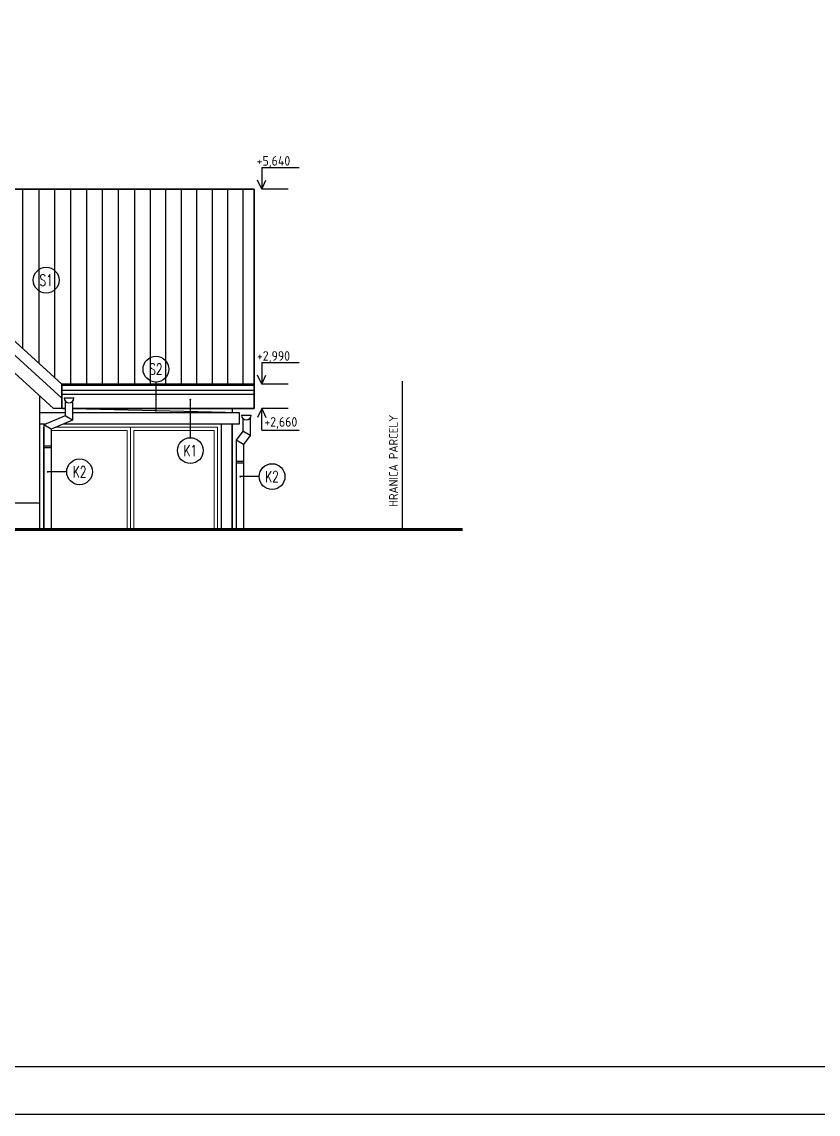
# Model space of a CAD drawing. Header units: millimetres. Extents: x 462666 to 1244237, y 2328025 to 3795663.
# Drawn here: x 1075539 to 1086367, y 2742008 to 2756858 of the extents above; entities that cross this region are included whole.
import ezdxf
from ezdxf.enums import TextEntityAlignment as Align
from ezdxf.lldxf.tags import DXFTag

# ---------------------------------------------------------------- set-up
doc = ezdxf.new("R2010")
doc.units = ezdxf.units.MM
for name, color, linetype in [('MUR-POH', 64, 'Continuous'), ('MUR_POH', 64, 'Continuous'), ('MUR_REZ', 3, 'Continuous'), ('NAB_ZAR', 14, 'Continuous'), ('PLE_REZ', 200, 'Continuous'), ('PLO_LIN', 6, 'Continuous'), ('POP', 7, 'Continuous'), ('RAM_100', 160, 'Continuous'), ('TXT_50', 50, 'Continuous'), ('ZAK_DIM', 7, 'Continuous')]:
    doc.layers.add(name, color=color, linetype=linetype)
doc.layers.add('Srafy', color=8, linetype='Continuous', lineweight=5)
doc.styles.add('ISOCP.SHX', font='ISOCP.shx', dxfattribs={"height": 150})
doc.styles.add('SIMPLEX.SHX', font='SIMPLEX.SHX', dxfattribs={"width": 0.7})
tags = doc.linetypes.add('DASHED', pattern=[0.75, 0.5, -0.25]).pattern_tags.tags
tags[6:7] = [DXFTag(74, 4), DXFTag(75, 0), DXFTag(340, '0'), DXFTag(46, 1.0), DXFTag(50, 0.0), DXFTag(44, 0.0), DXFTag(45, 0.0)]
tags[4:5] = [DXFTag(74, 4), DXFTag(75, 0), DXFTag(340, '0'), DXFTag(46, 1.0), DXFTag(50, 0.0), DXFTag(44, 0.0), DXFTag(45, 0.0)]

# ---------------------------------------------------------------- blocks, each defined once
blk = doc.blocks.new('Z_RAM_A_3_hp 1220')
at = {"layer": 'POP', "linetype": 'Continuous'}
blk.add_lwpolyline([(-288.5, -408), (-6.5, -408), (-6.5, -13), (-288.5, -13)], close=True, dxfattribs=at)
at = {"layer": 'RAM_100', "linetype": 'Continuous'}
for points in [[(-297, -420), (0, -420), (0, 0), (-297, 0)], [(-288.5, -13), (-288.5, -408), (-6.5, -408), (-6.5, -13)]]:
    blk.add_lwpolyline(points, close=True, dxfattribs=at)
blk = doc.blocks.new('KOTA_V_REZ')
for p, q in [((0, 293), (0, 0)), ((0, 293), (509, 293)), ((0, 0), (-57, 121)), ((0, 0), (57, 121))]:
    blk.add_line(p, q)
at = {"color": 7, "style": 'ISOCP.SHX'}
blk.add_attdef('±0.000', text='', height=120, dxfattribs=at).set_placement((210, 384), align=Align.MIDDLE_CENTER)

msp = doc.modelspace()

# ---------------------------------------------------------------- linework, layer by layer
at = {"layer": 'MUR-POH', "color": 252}
for points in [[(1075548, 2754585.1), (1075548, 2752420)], [(1075769.2, 2754585.1), (1075769.2, 2752218.2)], [(1075982.5, 2754585.1), (1075982.5, 2752023.6)], [(1076198.5, 2754585.1), (1076198.5, 2751917.9)], [(1076419.7, 2754585.1), (1076419.7, 2751917.9)], [(1076633, 2754585.1), (1076633, 2751917.9)], [(1076849, 2754585.1), (1076849, 2751917.9)], [(1077070.2, 2754585.1), (1077070.2, 2751917.9)], [(1077283.5, 2754585.1), (1077283.5, 2751917.9)], [(1077492, 2754585.1), (1077492, 2751917.9)], [(1077705.3, 2754585.1), (1077705.3, 2751917.9)], [(1077913.9, 2754585.1), (1077913.9, 2751917.9)], [(1078127.2, 2754585.1), (1078127.2, 2751917.9)], [(1078335.7, 2754585.1), (1078335.7, 2751917.9)], [(1078544.3, 2754585.1), (1078544.3, 2751917.9)], [(1070551.6, 2750318.1), (1075782, 2750318.1)]]:
    msp.add_lwpolyline(points, dxfattribs=at)
at = {"layer": 'MUR-POH', "color": 1}
for points in [[(1078398.3, 2751601.9), (1078398.3, 2751543.6)], [(1078398.3, 2751393.1), (1078398.3, 2749966.2)]]:
    msp.add_lwpolyline(points, dxfattribs=at)
at = {"layer": 'MUR_POH', "color": 8, "linetype": 'DASHED', "ltscale": 250, "flags": 128}
msp.add_lwpolyline([(1080714.2, 2749966.2), (1080714.2, 2751971.5)], dxfattribs=at)
at = {"layer": 'MUR_REZ'}
for p, q in [((1073748.4, 2754585.1), (1078698.3, 2754585.1)), ((1078698.3, 2754585.1), (1078698.3, 2751601.9)), ((1078698.3, 2751601.9), (1076226.7, 2751601.9)), ((1078398.3, 2751601.9), (1078398.3, 2751546))]:
    msp.add_line(p, q, dxfattribs=at)
at = {"layer": 'MUR_REZ', "flags": 128}
for points in [[(1073175, 2754151.9), (1070930.9, 2752104.5), (1070380, 2751601.9), (1070251.6, 2751601.9), (1070251.6, 2751917.9), (1073175, 2754585.1), (1076082, 2751932.8), (1076082, 2751601.9), (1075969.9, 2751601.9), (1073175, 2754151.9)], [(1076082, 2751932.8), (1078698.3, 2751932.8)], [(1075782, 2749966.2), (1075782, 2751773.3)], [(1081531.3, 2749966.2), (1066363.5, 2749966.2)], [(1081531.3, 2749961.2), (1066363.5, 2749961.2)], [(1081531.3, 2749956.2), (1066363.5, 2749956.2)], [(1081531.3, 2749951.2), (1066363.5, 2749951.2)], [(1081531.3, 2749946.2), (1066363.5, 2749946.2)], [(1081531.3, 2749941.2), (1066363.5, 2749941.2)]]:
    msp.add_lwpolyline(points, dxfattribs=at)
at = {"layer": 'MUR_REZ'}
for points in [[(1076126.7, 2751600.8), (1076082, 2751601.9)], [(1076106.5, 2751393.1), (1078498.3, 2751393.1), (1078498.3, 2751543.6), (1076226.7, 2751598.4)], [(1075782, 2751393.1), (1075870.6, 2751393.1)], [(1078398.3, 2751393.1), (1078398.3, 2749966.2)]]:
    msp.add_lwpolyline(points, dxfattribs=at)
at = {"layer": 'NAB_ZAR', "flags": 128}
for points in [[(1078248.3, 2751393.1), (1078248.3, 2749966.2)], [(1078398.3, 2751393.1), (1078398.3, 2749966.2)], [(1078398.3, 2749966.2), (1078398.3, 2751393.1)]]:
    msp.add_lwpolyline(points, dxfattribs=at)
at = {"layer": 'PLE_REZ', "linetype": 'Continuous'}
for p, q in [((1076126.7, 2751706.4), (1076126.7, 2751501.9)), ((1076226.7, 2751698.2), (1076226.7, 2751444.2)), ((1076126.7, 2751501.9), (1075836.4, 2751378.6)), ((1076226.7, 2751444.2), (1075936.4, 2751320.9)), ((1076226.7, 2751444.2), (1076126.7, 2751501.9)), ((1078543, 2751465.4), (1078543, 2751293.1)), ((1078643, 2751471.4), (1078643, 2751235.4)), ((1075836.4, 2751378.6), (1075836.4, 2749966.2)), ((1075936.4, 2751320.9), (1075836.4, 2751378.6)), ((1075936.4, 2751320.9), (1075936.4, 2749966.2)), ((1078543, 2751293.1), (1078452.7, 2751169.9)), ((1078643, 2751235.4), (1078543, 2751293.1)), ((1078552.7, 2751112.1), (1078452.7, 2751169.9)), ((1078452.7, 2751169.9), (1078452.7, 2749966.2)), ((1078643, 2751235.4), (1078552.7, 2751112.1)), ((1078552.7, 2751112.1), (1078552.7, 2749966.2)), ((1075936.4, 2751090.9), (1075836.4, 2751090.9)), ((1075936.4, 2751065.9), (1075836.4, 2751065.9)), ((1078552.7, 2750882.1), (1078452.7, 2750882.1)), ((1078552.7, 2750857.1), (1078452.7, 2750857.1))]:
    msp.add_line(p, q, dxfattribs=at)
at = {"layer": 'PLE_REZ', "linetype": 'Continuous', "flags": 128}
for points in [[(1076113.9, 2751745.2), (1076246.5, 2751745.2)], [(1078524.1, 2751511.4), (1078656.7, 2751511.4)]]:
    msp.add_lwpolyline(points, dxfattribs=at)
at = {"layer": 'PLE_REZ', "linetype": 'Continuous'}
for centre, radius, start, end in [((1076180.3, 2751745.6), 66.4, 180.37635, 355.92843), ((1076180.2, 2751745.6), 66.3, 180.30687, 359.69313), ((1078590.4, 2751511.8), 66.3, 180.30687, 359.69313)]:
    msp.add_arc(centre, radius, start, end, dxfattribs=at)
at = {"layer": 'PLO_LIN', "color": 252}
for p, q in [((1076082, 2751932.8), (1073175, 2754585.1)), ((1076082, 2751743.3), (1076082, 2751932.8)), ((1078698.3, 2751932.8), (1076082, 2751932.8)), ((1076082, 2751743.3), (1076082, 2751932.8)), ((1076082, 2751743.3), (1076082, 2751932.8)), ((1076082, 2751601.9), (1076082, 2751743.3)), ((1076082, 2751601.9), (1076082, 2751743.3)), ((1076082, 2751601.9), (1076082, 2751743.3)), ((1076082, 2751601.9), (1075969.9, 2751601.9)), ((1076082, 2751601.9), (1075969.9, 2751601.9))]:
    msp.add_line(p, q, dxfattribs=at)
for points in [[(1076226.7, 2751601.9), (1078698.3, 2751601.9), (1078698.3, 2754585.1), (1073748.4, 2754585.1)], [(1076226.7, 2751601.9), (1078698.3, 2751601.9), (1078698.3, 2754585.1), (1073748.4, 2754585.1)], [(1076226.7, 2751601.9), (1078698.3, 2751601.9), (1078698.3, 2754585.1), (1073748.4, 2754585.1)], [(1076226.7, 2751601.9), (1078698.3, 2751601.9), (1078698.3, 2754585.1), (1073748.4, 2754585.1)], [(1076082, 2751743.3), (1073175, 2754395.6), (1070251.6, 2751728.4)], [(1076082, 2751917.9), (1078698.3, 2751917.9)], [(1076082, 2751850.2), (1078698.3, 2751850.2)], [(1076082, 2751796.1), (1078698.3, 2751796.1)], [(1076098.3, 2751601.9), (1076126.7, 2751601.9)], [(1076098.3, 2751601.9), (1076126.7, 2751601.9)], [(1076098.3, 2751601.9), (1076126.7, 2751601.9)], [(1076098.3, 2751601.9), (1076126.7, 2751601.9)]]:
    msp.add_lwpolyline(points, dxfattribs=at)
at = {"layer": 'PLO_LIN', "color": 1}
for points in [[(1076126.7, 2751543.6), (1075782, 2751543.6)], [(1078498.3, 2751543.6), (1076226.7, 2751543.6)]]:
    msp.add_lwpolyline(points, dxfattribs=at)
at = {"layer": 'Srafy', "flags": 128}
for points in [[(1075836.4, 2751347.1), (1075832, 2751347.1), (1075832, 2749966.2)], [(1076970.1, 2749966.2), (1076970.1, 2751302.1), (1075936.4, 2751302.1)], [(1077015.1, 2749966.2), (1077015.1, 2751347.1), (1075998.2, 2751347.1)], [(1077015.1, 2749966.2), (1077015.1, 2751347.1), (1078198.3, 2751347.1), (1078198.3, 2749966.2)], [(1077060.1, 2749966.2), (1077060.1, 2751302.1), (1078153.3, 2751302.1), (1078153.3, 2749966.2)]]:
    msp.add_lwpolyline(points, dxfattribs=at)
at = {"layer": 'TXT_50', "color": 252}
for p, q in [((1077830.2, 2751721.8), (1077830.2, 2751721.8)), ((1077362.5, 2751571), (1077362.5, 2751571)), ((1075891.5, 2750740.9), (1075891.5, 2750740.9)), ((1078509.8, 2750675.8), (1078509.8, 2750675.8))]:
    msp.add_line(p, q, dxfattribs=at)
at = {"layer": 'TXT_50', "color": 252, "flags": 128}
for points in [[(1077362.5, 2751961.7), (1077362.5, 2751571)], [(1077830.2, 2751205.2), (1077830.2, 2751721.8)], [(1076148.6, 2750740.9), (1075891.5, 2750740.9)], [(1078766.9, 2750675.8), (1078509.8, 2750675.8)]]:
    msp.add_lwpolyline(points, dxfattribs=at)
at = {"layer": 'TXT_50', "color": 252, "const_width": 12.3, "flags": 128}
for points in [[(1077823.9, 2751721.8, 1), (1077836.6, 2751721.8, 1)], [(1077356.1, 2751571, -1), (1077368.9, 2751571, -1)], [(1075885.1, 2750740.9, 1), (1075897.9, 2750740.9, 1)], [(1078503.4, 2750675.8, 1), (1078516.2, 2750675.8, 1)]]:
    msp.add_lwpolyline(points, format="xyb", close=True, dxfattribs=at)
at = {"layer": 'TXT_50', "color": 252}
for centre in [(1075870.3, 2753346.6), (1077362.5, 2752137), (1077830.2, 2751029.9), (1076323.8, 2750740.9), (1078942.1, 2750675.8)]:
    msp.add_circle(centre, 175.2, dxfattribs=at)
at = {"layer": 'ZAK_DIM'}
for p, q in [((1079160.5, 2754585.1), (1078801.1, 2754585.1)), ((1079160.5, 2751932.8), (1078801.1, 2751932.8)), ((1079160.5, 2751601.9), (1078801.1, 2751601.9)), ((1079160.5, 2751601.9), (1078801.1, 2751601.9))]:
    msp.add_line(p, q, dxfattribs=at)

# ---------------------------------------------------------------- block references
at = {"layer": 'MUR_POH', "ltscale": 0.3, "xscale": 100, "yscale": 100, "zscale": 100, "rotation": 270.0000000000635}
msp.add_blockref('Z_RAM_A_3_hp 1220', (1105300.8, 2742008.4), dxfattribs=at)
at = {"layer": 'ZAK_DIM'}
ref = msp.add_blockref('KOTA_V_REZ', (1078801.1, 2754585.1), dxfattribs=at)
ref.add_attrib('±0.000', '+5,640', dxfattribs={"height": 130, "style": 'ISOCP.SHX'}).set_placement((1078960.4, 2754968.8), align=Align.MIDDLE_CENTER)
ref = msp.add_blockref('KOTA_V_REZ', (1078801.1, 2751932.8), dxfattribs=at)
ref.add_attrib('±0.000', '+2,990', dxfattribs={"height": 130, "style": 'ISOCP.SHX'}).set_placement((1078960.4, 2752316.5), align=Align.MIDDLE_CENTER)
ref = msp.add_blockref('KOTA_V_REZ', (1078801.1, 2751601.9), dxfattribs=dict(at, xscale=-1, rotation=180))
ref.add_attrib('±0.000', '+2,660', dxfattribs={"height": 130, "style": 'ISOCP.SHX'}).set_placement((1079060.5, 2751419.7), align=Align.MIDDLE_CENTER)

# ---------------------------------------------------------------- texts
at = {"color": 7, "insert": (1080591.8, 2750890.8), "char_height": 120, "attachment_point": 5, "rotation": 90, "style": 'ISOCP.SHX'}
msp.add_mtext('{HRANICA PARCELY}', dxfattribs=at)
at = {"layer": 'TXT_50', "color": 252, "style": 'SIMPLEX.SHX', "width": 0.7}
for s, p in [('S1', (1075870.3, 2753346.6)), ('S2', (1077362.5, 2752137)), ('K1', (1077830.2, 2751029.9)), ('K2', (1076323.8, 2750740.9)), ('K2', (1078942.1, 2750675.8))]:
    msp.add_text(s, height=150, dxfattribs=at).set_placement(p, align=Align.MIDDLE_CENTER)

doc.saveas('drawing.dxf')
